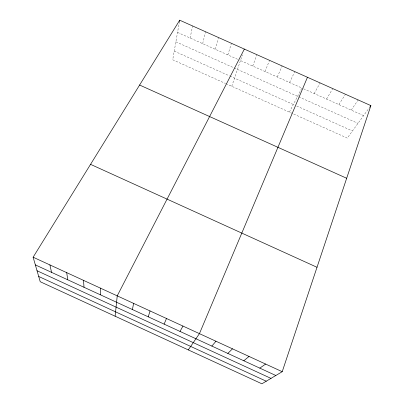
<?xml version="1.0" encoding="UTF-8"?>
<svg xmlns="http://www.w3.org/2000/svg" width="404" height="404" viewBox="0 0 404 404"><rect width="100%" height="100%" fill="white"/><g stroke="black" fill="none" stroke-linecap="round" stroke-linejoin="round"><path stroke-width="0.3" stroke-dasharray="2.02 1.52" d="M179.487 21.422L172.7 59.782L225.568 83.497M190.102 38.026L192.607 25.962M202.677 43.652L205.525 31.734M215.261 49.283L218.453 37.511M227.861 54.919L231.401 43.294M231.77 86.279L242.415 54.823M252.732 66.039L256.949 54.707M264.999 71.528L269.554 60.337M277.28 77.018L282.174 65.978M289.572 82.517L294.804 71.619M289.39 112.125L301.874 88.022L239.33 60.045M314.196 93.531L320.104 82.921M326.528 99.051L332.78 88.582M338.87 104.57L345.465 94.253M351.228 110.095L358.161 99.924M370.145 106.605L347.288 138.097L226.134 83.754M177.543 32.411L238.754 59.787M303.555 88.774L363.595 115.63M175.876 41.829L233.552 67.65M234.113 67.902L357.984 123.361M174.23 51.126L229.346 75.826M229.921 76.083L294.46 105.01M296.708 106.015L352.445 130.992"/><path stroke-width="0.61" d="M100.283 294.763L100.364 288.108M115.13 316.216L117.231 295.859L244.359 49.081M179.487 21.422L179.704 20.2L370.877 105.606L282.224 371.69L261.893 383.8L40.228 281.724L33.123 257.207L179.704 20.2M132.401 309.535L133.628 303.394M148.253 316.822L150.046 310.944M164.125 324.124L166.488 318.498M307.449 77.27L199.44 333.643L188.284 349.904M180.017 331.431L182.951 326.063M370.145 106.605L370.877 105.606M211.873 346.082L215.948 341.234M227.831 353.419L232.482 348.829M243.809 360.767L249.041 356.439M259.812 368.13L265.62 364.06M139.607 85.037L346.667 178.265M90.557 164.347L317.009 267.281M33.123 257.207L282.224 371.69M35.355 264.903L275.831 375.498M37.052 270.761L270.978 378.386M38.708 276.467L266.246 381.209M49.899 264.913L51.555 272.352M66.695 272.634L67.776 279.81M83.517 280.366L84.017 287.284"/></g></svg>
